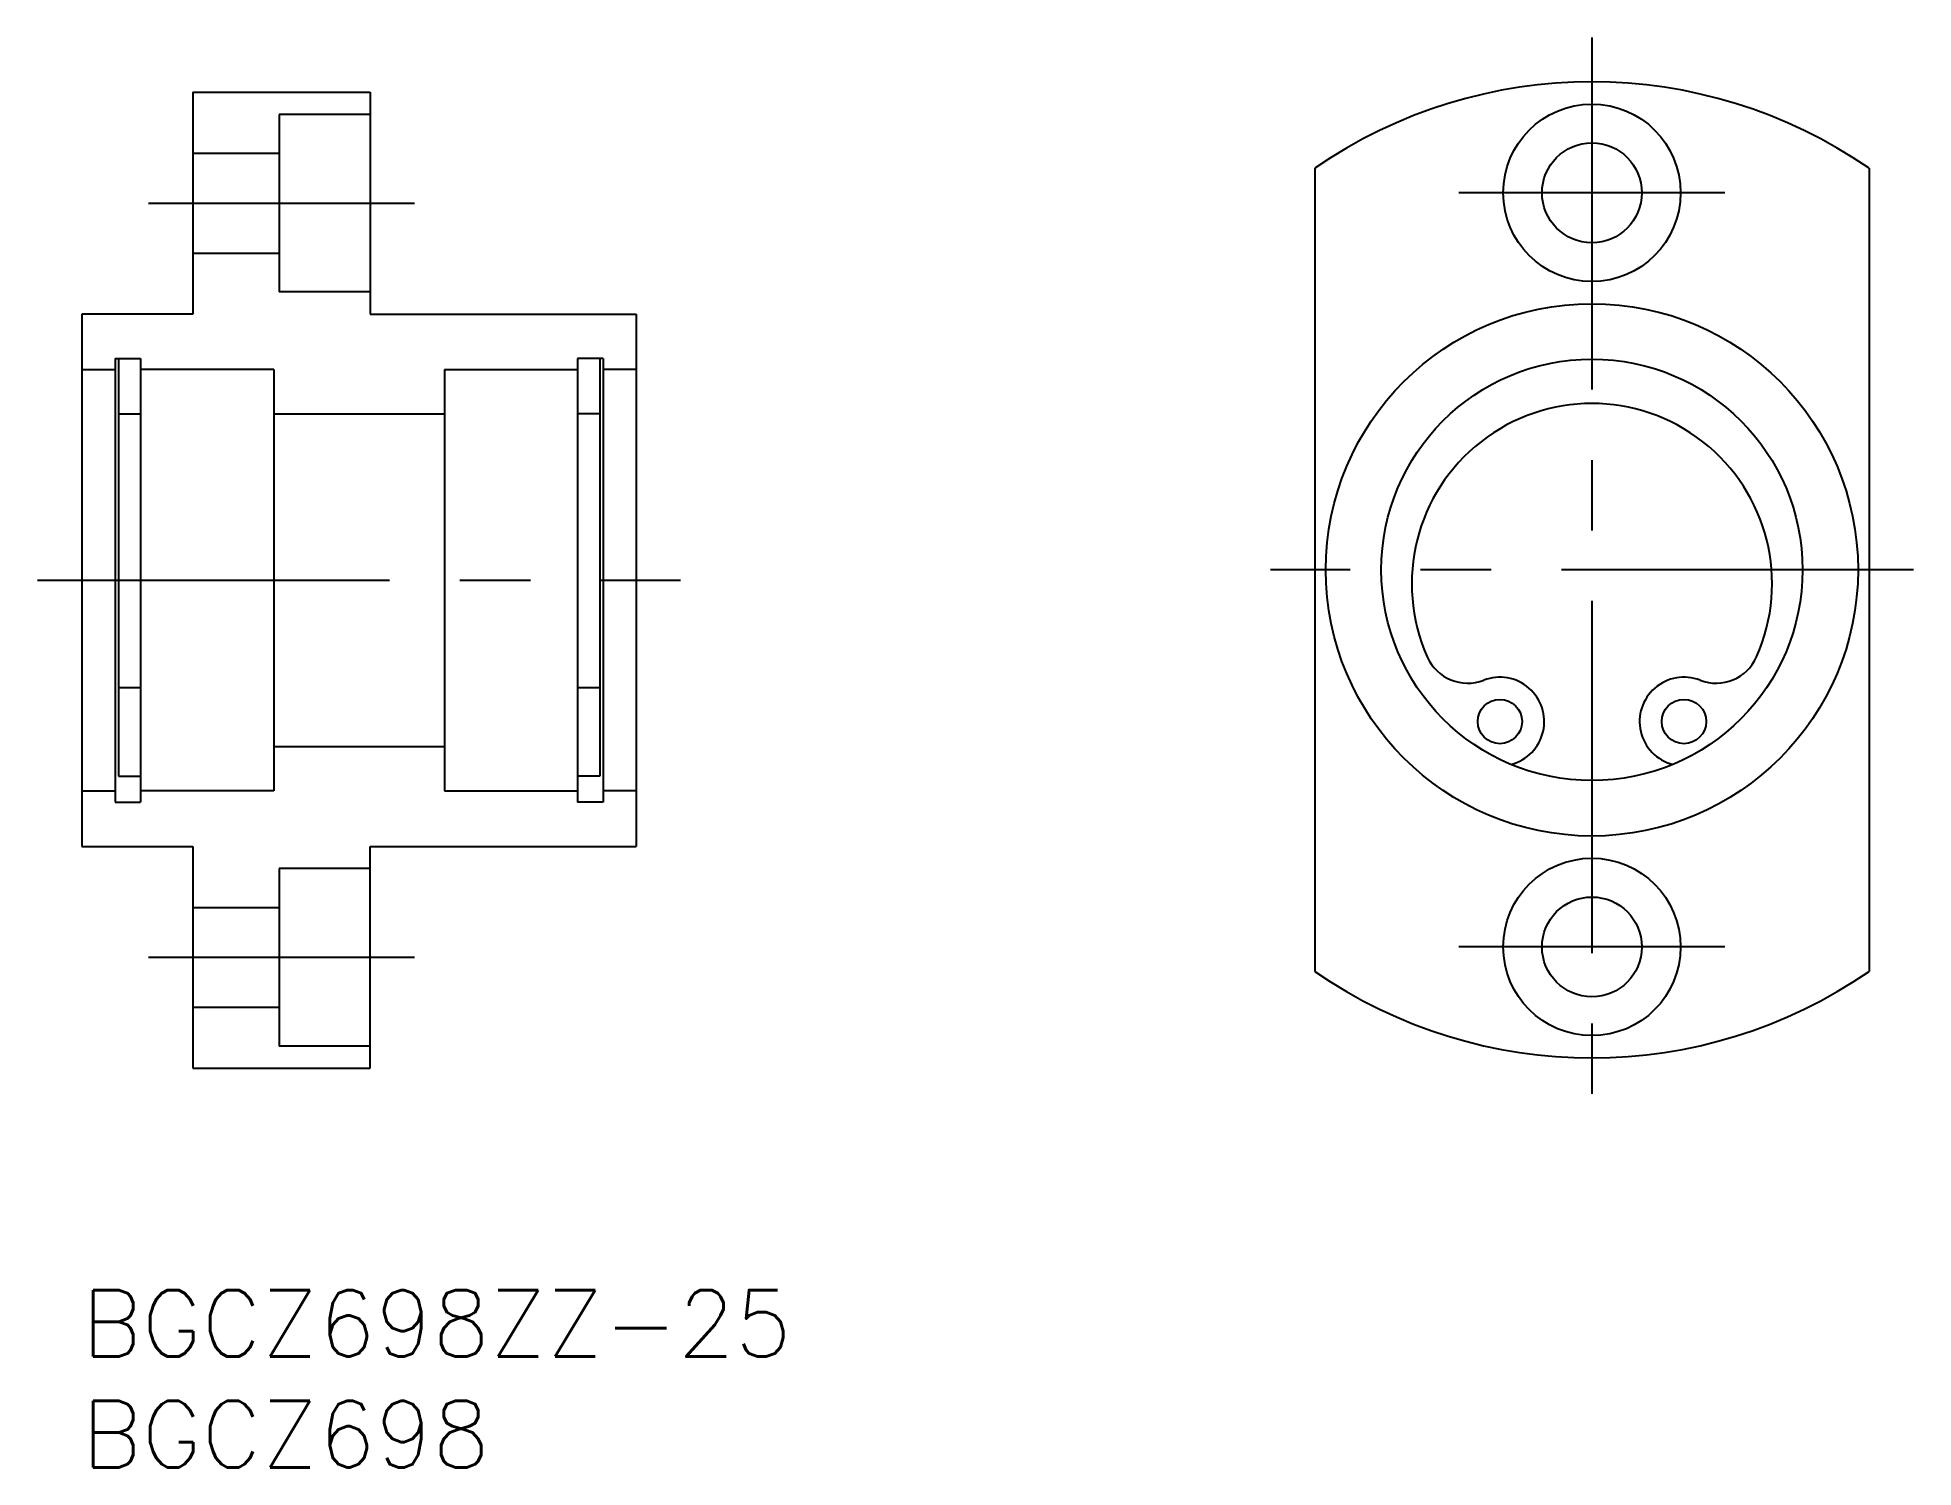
# Model space of a CAD drawing. Extents: x -2 to 82.6, y -8 to 56.5.
import ezdxf

# ---------------------------------------------------------------- set-up
doc = ezdxf.new("R2010")
doc.units = 0
doc.header["$LTSCALE"] = 0.5
doc.linetypes.add('CENTER', pattern=[50.8, 31.75, -6.35, 6.35, -6.35])
for name, color, linetype in [('MSM_CENTER', 1, 'CENTER'), ('MSM_CONTINUOUS', 7, 'CONTINUOUS'), ('MSM_PART_NUMBER', 7, 'CONTINUOUS')]:
    doc.layers.add(name, color=color, linetype=linetype)
doc.styles.get("Standard").update_dxf_attribs({"font": 'txt.shx', "height": 3, "bigfont": 'bigfont.shx'})

# ---------------------------------------------------------------- blocks, each defined once
blk = doc.blocks.new('*U6')
at = {"layer": 'MSM_PART_NUMBER'}
blk.add_text('BGCZ698ZZ-25', height=3, dxfattribs=at).set_placement((0, -3))
blk = doc.blocks.new('*U7')
at = {"layer": 'MSM_PART_NUMBER'}
blk.add_text('BGCZ698', height=3, dxfattribs=at).set_placement((0, -8))

msp = doc.modelspace()

# ---------------------------------------------------------------- linework, layer by layer
at = {"layer": 'MSM_CENTER'}
for p, q in [((68.095, 56.469), (68.095, 8.469)), ((74.095, 49.469), (62.095, 49.469)), ((3, 49), (15, 49)), ((82.595, 32.469), (53.595, 32.469)), ((-2, 32), (27, 32)), ((74.095, 15.469), (62.095, 15.469)), ((3, 15), (15, 15))]:
    msp.add_line(p, q, dxfattribs=at)
at = {"layer": 'MSM_CONTINUOUS'}
for p, q in [((5, 54), (13, 54)), ((5, 54), (5, 44)), ((13, 54), (13, 44)), ((8.9, 53), (8.9, 45)), ((13, 53), (8.9, 53)), ((5, 51.25), (8.9, 51.25)), ((55.595, 50.573), (55.595, 14.365)), ((80.595, 50.573), (80.595, 14.365)), ((5, 46.75), (8.9, 46.75)), ((13, 45), (8.9, 45)), ((5, 44), (0, 44)), ((0, 44), (0, 20)), ((13, 44), (25, 44)), ((25, 44), (25, 20)), ((0, 41.5, 0.5), (1.5, 41.5, 0.5)), ((1.5, 42, 0.5), (2.65, 42, 0.5)), ((1.5, 42), (1.5, 22)), ((1.65, 42), (1.65, 23.161)), ((2.65, 42), (2.65, 22)), ((8.65, 41.5), (2.65, 41.5)), ((8.65, 41.5), (8.65, 22.5)), ((16.35, 41.5), (16.35, 22.5)), ((16.35, 41.5), (22.35, 41.5)), ((22.35, 42), (22.35, 22)), ((23.5, 42, 0.5), (22.35, 42, 0.5)), ((23.35, 42), (23.35, 23.161)), ((23.5, 42), (23.5, 22)), ((25, 41.5, 0.5), (23.5, 41.5, 0.5)), ((1.65, 39.5, 0.5), (2.65, 39.5, 0.5)), ((8.65, 39.5), (16.35, 39.5)), ((23.35, 39.5, 0.5), (22.35, 39.5, 0.5)), ((1.65, 27.161, 0.5), (2.65, 27.161, 0.5)), ((22.35, 27.161, 0.5), (23.35, 27.161, 0.5)), ((8.65, 24.5), (16.35, 24.5)), ((1.65, 23.161, 0.5), (2.65, 23.161, 0.5)), ((23.35, 23.161, 0.5), (22.35, 23.161, 0.5)), ((0, 22.5, 0.5), (1.5, 22.5, 0.5)), ((1.5, 22, 0.5), (2.65, 22, 0.5)), ((8.65, 22.5), (2.65, 22.5)), ((16.35, 22.5), (22.35, 22.5)), ((23.5, 22, 0.5), (22.35, 22, 0.5)), ((25, 22.5, 0.5), (23.5, 22.5, 0.5)), ((0, 20), (5, 20)), ((5, 20), (5, 10)), ((13, 10), (13, 20)), ((13, 20), (25, 20)), ((13, 19), (8.9, 19)), ((8.9, 19), (8.9, 11)), ((5, 17.25), (8.9, 17.25)), ((5, 12.75), (8.9, 12.75)), ((13, 11), (8.9, 11)), ((5, 10), (13, 10))]:
    msp.add_line(p, q, dxfattribs=at)
for centre, radius in [((68.095, 49.469), 4), ((68.095, 49.469), 2.25), ((68.095, 32.469), 12), ((68.095, 32.469), 9.5), ((63.945, 25.63), 1), ((72.245, 25.63), 1), ((68.095, 15.469), 4), ((68.095, 15.469), 2.25)]:
    msp.add_circle(centre, radius, dxfattribs=at)
for centre, radius, start, end in [((68.095, 32.469), 22, 55.37646, 124.62354), ((68.095, 31.844), 8.125, 336.05719, 203.94281), ((62.497, 29.358), 2, 203.94281, 291.2223), ((73.693, 29.358), 2, 248.7777, 336.05719), ((63.945, 25.63), 2, 284.69943, 111.2223), ((72.245, 25.63), 2, 68.7777, 255.30057), ((68.095, 32.469), 22, 235.37646, 304.62354)]:
    msp.add_arc(centre, radius, start, end, dxfattribs=at)

# ---------------------------------------------------------------- block references
for name in ['*U6', '*U7']:
    msp.add_blockref(name, (0, 0), dxfattribs=at)

doc.saveas('drawing.dxf')
